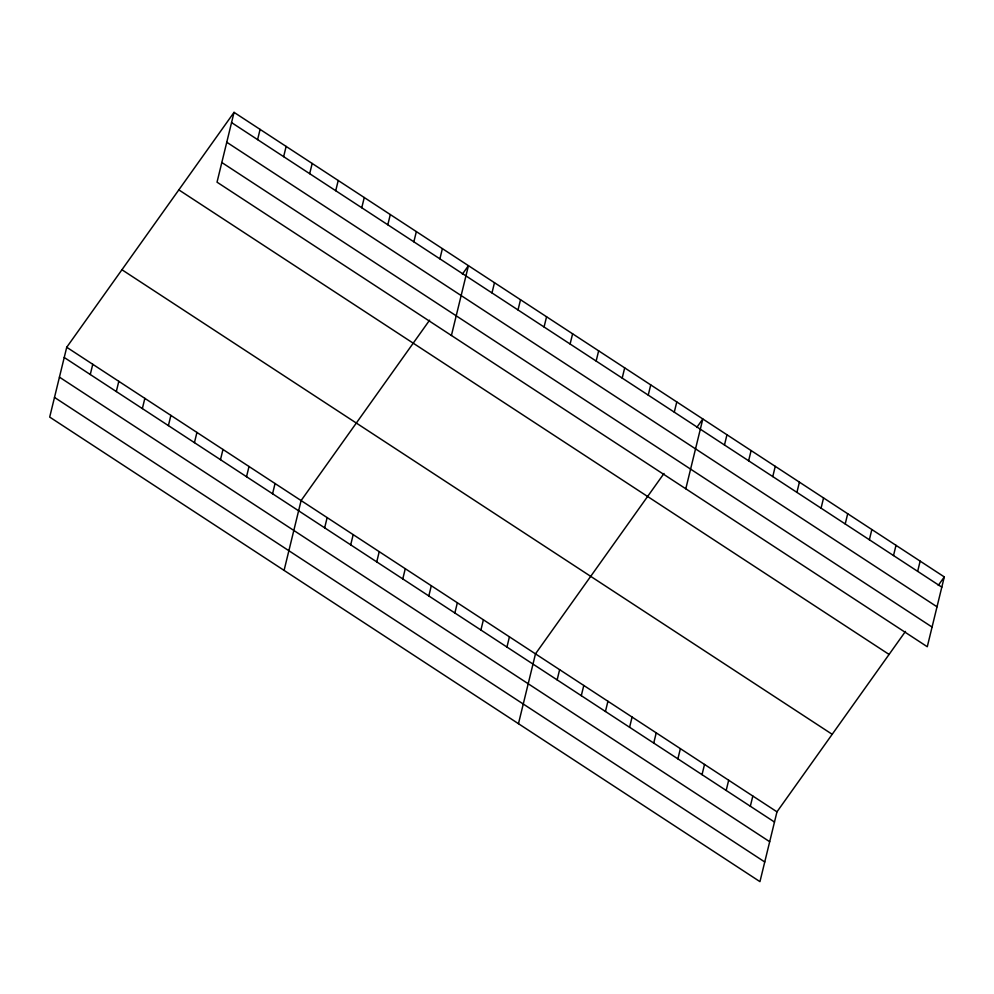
<?xml version="1.0" encoding="UTF-8"?>
<svg xmlns="http://www.w3.org/2000/svg" width="994" height="994" viewBox="0 0 994 994"><rect width="100%" height="100%" fill="white"/><g stroke="black" fill="none" stroke-linecap="round" stroke-linejoin="round"><path stroke-width="1.49" d="M234.05 112.359L217.027 182.175L927.278 646.734L944.3 576.918L234.05 112.359L66.722 347.266L49.7 417.082L759.95 881.641L776.973 811.825L905.472 631.426M90.268 374.514L92.765 364.301M116.31 391.549L118.808 381.336M142.353 408.584L144.851 398.37M168.396 425.618L170.893 415.393M257.595 139.62L260.093 129.394M194.439 442.653L196.936 432.427M283.638 156.654L286.135 146.429M220.482 459.688L222.979 449.462M309.681 173.689L312.178 163.463M246.524 476.722L249.022 466.497M335.723 190.724L338.221 180.498M272.567 493.757L275.065 483.531M361.766 207.746L364.264 197.533M284.085 570.382L301.107 500.566L429.607 320.167M387.809 224.781L390.307 214.567M324.653 527.814L327.15 517.601M413.852 241.815L416.349 231.602M350.696 544.849L353.193 534.635M439.895 258.85L442.392 248.637M376.738 561.883L379.236 551.67M451.413 335.487L468.435 265.671L462.396 274.145M402.781 578.918L405.279 568.705M491.98 292.919L494.478 282.706M428.824 595.953L431.309 585.739M518.023 309.954L520.521 299.741M454.867 612.987L457.352 602.774M544.066 326.989L546.563 316.775M480.91 630.022L483.395 619.809M570.109 344.023L572.606 333.798M506.952 647.057L509.437 636.831M596.151 361.058L598.649 350.832M518.47 723.682L535.48 653.866L663.992 473.479M622.194 378.093L624.692 367.867M557.137 679.884L559.634 669.67M648.237 395.127L650.735 384.902M581.291 695.676L583.789 685.462M674.28 412.162L676.777 401.936M605.445 711.468L607.93 701.255M685.798 488.787L702.82 418.971L696.769 427.445M629.587 727.273L632.085 717.047M724.477 444.989L726.962 434.763M653.741 743.065L656.226 732.851M748.619 460.781L751.116 450.568M677.883 758.857L680.381 748.644M772.773 476.573L775.258 466.36M702.037 774.649L704.522 764.436M796.915 492.365L799.412 482.152M726.179 790.454L728.677 780.228M821.069 508.17L823.554 497.944M750.333 806.246L752.818 796.02M845.211 523.962L847.708 513.736M869.365 539.754L871.85 529.541M893.507 555.547L896.004 545.333M917.661 571.351L920.146 561.125M938.261 585.404L944.3 576.918M231.552 122.585L941.815 587.143M226.769 142.254L937.019 606.812M221.824 162.519L932.074 627.065M178.833 189.879L889.083 654.437M121.939 269.747L832.189 734.305M66.722 347.266L776.973 811.825M64.225 357.48L774.475 822.038M59.429 377.148L769.691 841.707M54.496 397.414L764.746 861.972"/></g></svg>
